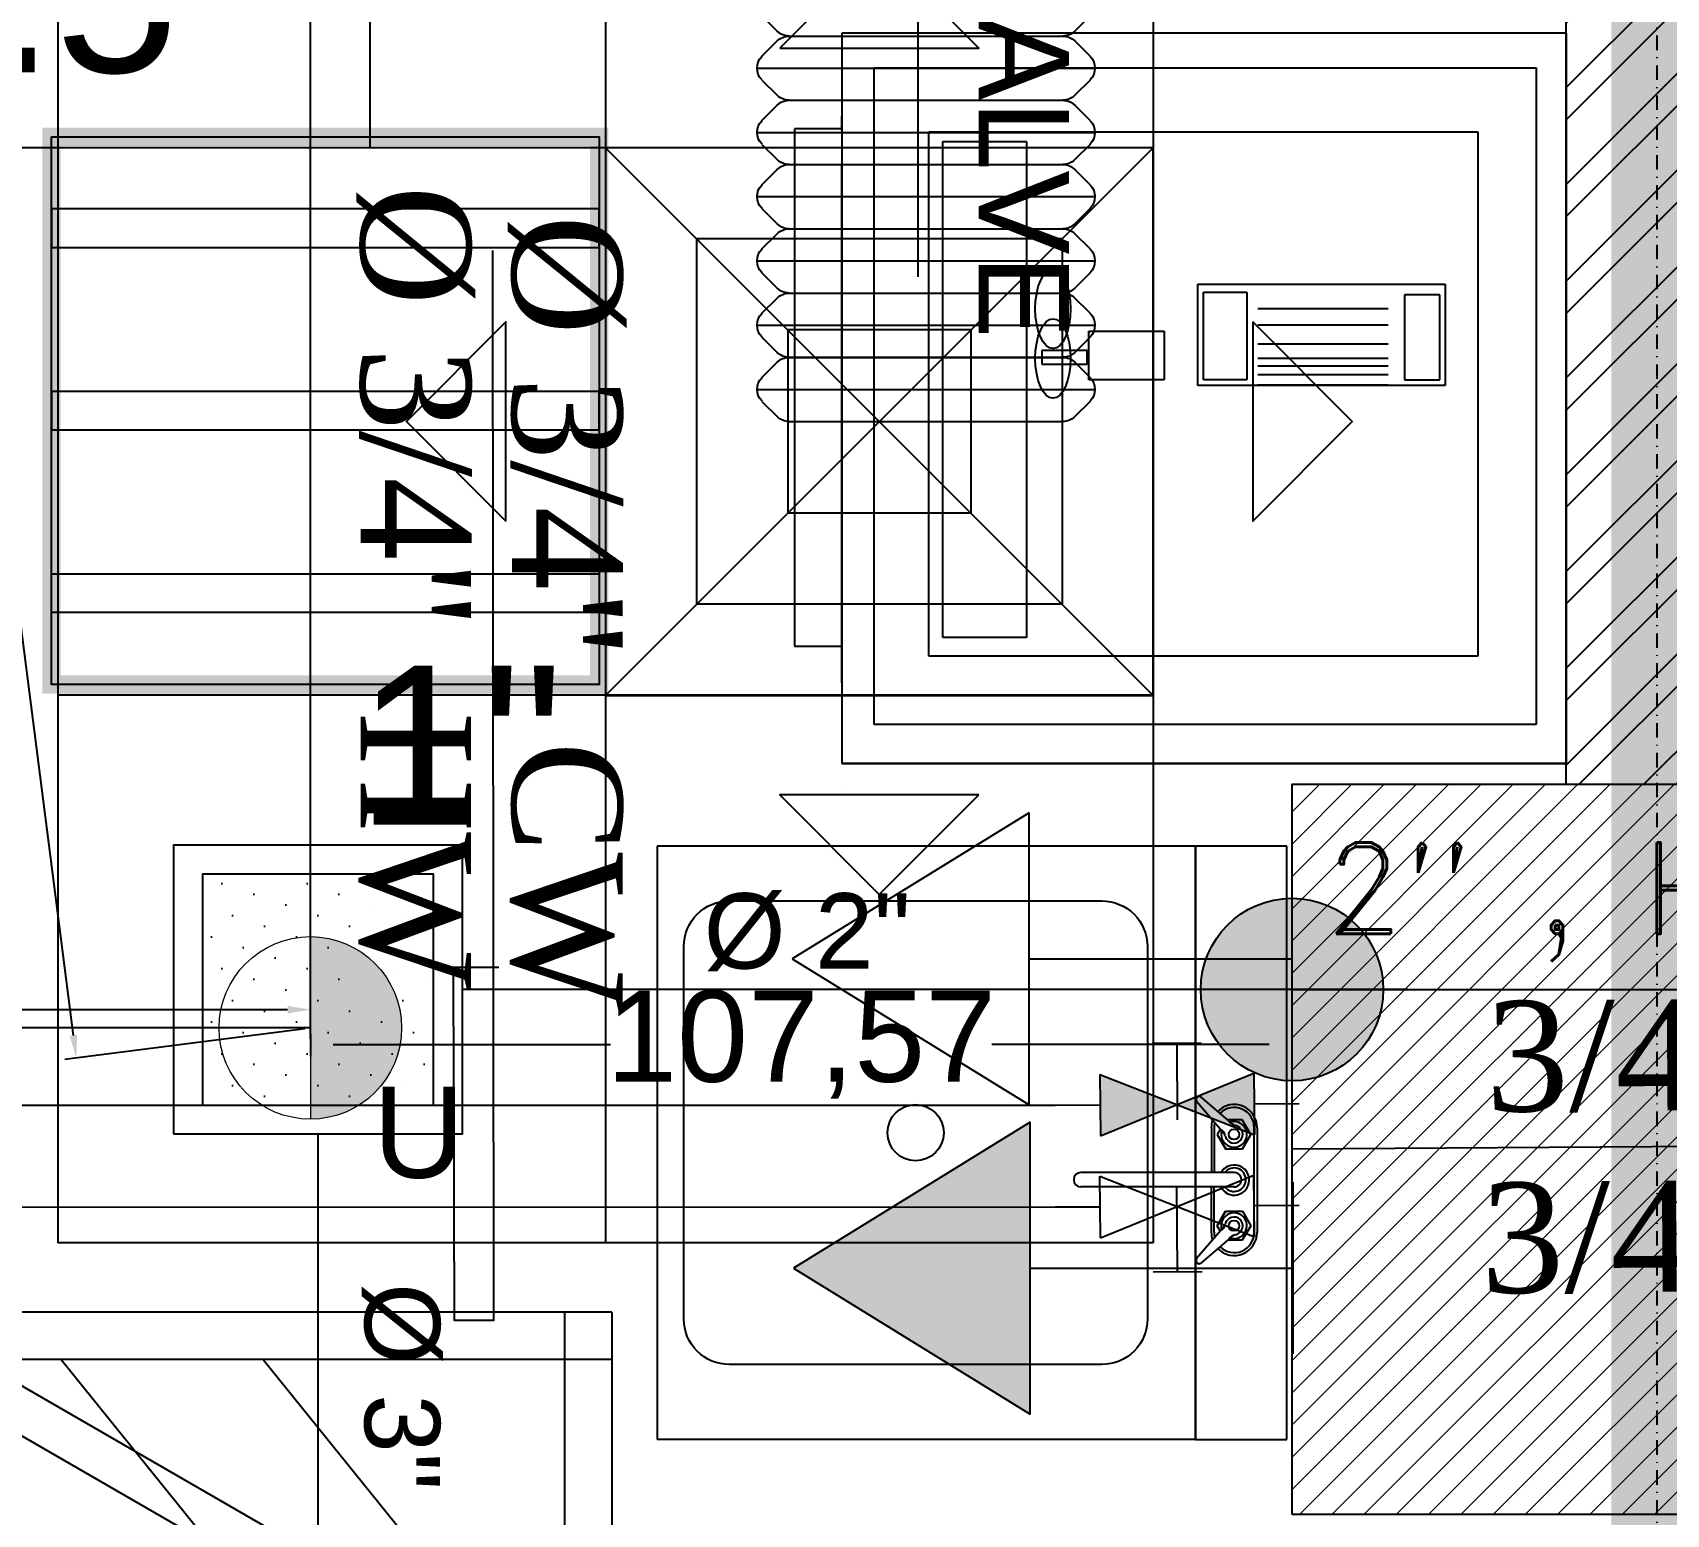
# Model space of a CAD drawing. Extents: x -2975 to 7327, y -1166 to 1029.
# Drawn here: x 1007 to 1186, y 352.7 to 515.1 of the extents above; entities that cross this region are included whole.
import ezdxf

# ---------------------------------------------------------------- set-up
doc = ezdxf.new("R2010")
doc.units = 0
doc.header["$PDMODE"] = 34
doc.linetypes.add('XR-Mince$0$D2-03-04 PLAN$0$DASHDOT2', pattern=[12.7, 6.35, -3.175, 0, -3.175])
doc.linetypes.add('XR-Mince$0$LOWER LEVEL GROUND FLOOR$0$DASHDOT', pattern=[25.4, 12.7, -6.35, 0, -6.35])
for name, color, linetype in [('-08-AC-SCD', 4, 'Continuous'), ('E-TEXT-LIGHTING', 7, 'Continuous'), ('EQUIPMENT-GRATING', 34, 'Continuous'), ('fire extinguisher', 7, 'Continuous'), ('fire fighting', 1, 'Continuous'), ('Hvac', 3, 'Continuous'), ('HVAC Duct', 5, 'Continuous'), ('hvac fx', 2, 'Continuous'), ('M-FIRE FIGHTING-1.5 INCH', 1, 'Continuous'), ('M-FIRE FIGHTING-2 INCH', 1, 'Continuous'), ('M-HVAC-BLUE', 5, 'Continuous'), ('M-PLUMBING-DRAIN-2 INCH', 6, 'Continuous'), ('M-PLUMBING-HWS-0.75 INCH', 1, 'Continuous'), ('PLAMPING', 5, 'Continuous'), ('XR-Mince$0$004-002-APC-LVL-02-ZONE08$0$A-COLS', 8, 'Continuous'), ('XR-Mince$0$ceiling', 149, 'Continuous'), ('XR-Mince$0$D2-03-04 PLAN$0$A-SECT-004L', 8, 'Continuous'), ('XR-Mince$0$EL', 8, 'Continuous'), ('XR-Mince$0$EQUIP', 15, 'Continuous'), ('XR-Mince$0$EQUIP2', 15, 'Continuous'), ('XR-Mince$0$EQUIPMENTS', 15, 'Continuous'), ('XR-Mince$0$EXISTING WALL HATCH', 8, 'Continuous'), ('XR-Mince$0$hatch-wall', 8, 'Continuous'), ('XR-Mince$0$lease line', 8, 'Continuous'), ('XR-Mince$0$lighting unit', 4, 'Continuous'), ('XR-Mince$0$TAXT', 8, 'Continuous')]:
    doc.layers.add(name, color=color, linetype=linetype)
doc.layers.add('E-L-TEXT', color=7, linetype='Continuous', lineweight=13)
doc.layers.add('XR-Mince$0$beam', color=8, linetype='Continuous', lineweight=9)
doc.styles.add('13032-XCR-L01-D1-03-04$0$FIRE FIGHTING  ZONE  8 LEVEL 02 (23-08-2016)$0$DIM-STYLE', font='romans.shx', dxfattribs={"width": 0.85})
doc.styles.add('ROMAND', font='romand.shx')
doc.styles.get("Standard").update_dxf_attribs({"font": 'arial.ttf'})
doc.styles.add('Value frame$0$Standard', font='times.ttf')
doc.dimstyles.new('13032-XCR-L01-D1-03-04$0$FIRE FIGHTING  ZONE  8 LEVEL 02 (23-08-2016)$0$CCC-DIM-50', dxfattribs={"dimtxt": 100, "dimasz": 70, "dimexe": 50, "dimexo": 100, "dimgap": 0.09, "dimtad": 0, "dimdec": 0, "dimrnd": 5, "dimzin": 0, "dimdsep": 46, "dimtxsty": '13032-XCR-L01-D1-03-04$0$FIRE FIGHTING  ZONE  8 LEVEL 02 (23-08-2016)$0$DIM-STYLE', "dimcen": 70, "dimclrd": 11, "dimclre": 11, "dimadec": 0, "dimazin": 0, "dimtfac": 1, "dimtdec": 0, "dimtofl": 0, "dimtmove": 0, "dimatfit": 3, "dimfxl": 1, "dimtolj": 1, "dimtzin": 0, "dimarcsym": 0})
doc.dimstyles.new('ISO-25', dxfattribs={"dimtxt": 10, "dimasz": 2.5, "dimexe": 1.25, "dimexo": 0.625, "dimtad": 0, "dimtxsty": 'Standard', "dimcen": 2.5, "dimadec": 0, "dimazin": 0, "dimtfac": 1, "dimtix": 1, "dimtmove": 0, "dimatfit": 3, "dimfxl": 1, "dimarcsym": 0})

# ---------------------------------------------------------------- blocks, each defined once
blk = doc.blocks.new('XR-Mince$0$e')
at = {"layer": 'XR-Mince$0$EL'}
for p, q in [((82.4531, 18.3967), (81.5356, 18.3967)), ((82.4531, 18.2967), (81.5356, 18.2967))]:
    blk.add_line(p, q, dxfattribs=at)
for points in [[(81.6585, 18.8031), (82.4531, 18.3444), (82.4292, 18.3031), (81.6347, 18.7618)], [(81.4944, 18.3067), (81.5004, 18.3067), (81.5004, 18.3867), (81.4944, 18.3867)], [(81.5356, 18.3967), (81.5356, 18.2967), (81.5004, 18.2967), (81.5004, 18.3967)], [(81.6585, 17.8857), (82.4531, 18.3444), (82.4292, 18.3857), (81.6347, 17.927)], [(82.4883, 18.3967), (82.4883, 18.2967), (82.4531, 18.2967), (82.4531, 18.3967)], [(82.4883, 18.3067), (82.4944, 18.3067), (82.4944, 18.3867), (82.4883, 18.3867)]]:
    blk.add_lwpolyline(points, close=True, dxfattribs=at)
blk.add_arc((82.4631, 18.3444), 0.9278, 153.6523, 206.3477, dxfattribs=at)
blk = doc.blocks.new('XR-Mince$0$fdgdg')
at = {"layer": 'XR-Mince$0$lighting unit', "color": 4, "const_width": 2}
blk.add_lwpolyline([(-29237.05, -40224.26), (-29177.05, -40224.26), (-29177.05, -40284.26), (-29237.05, -40284.26)], close=True, dxfattribs=at)
at = {"layer": 'XR-Mince$0$lighting unit', "color": 4}
for points in [[(-29237.05, -40224.26), (-29177.05, -40224.26), (-29177.05, -40284.26), (-29237.05, -40284.26)], [(-29177.05, -40232.15), (-29237.05, -40232.15), (-29237.05, -40236.38), (-29177.05, -40236.38)], [(-29177.05, -40252.15), (-29237.05, -40252.15), (-29237.05, -40256.38), (-29177.05, -40256.38)], [(-29177.05, -40276.38), (-29237.05, -40276.38), (-29237.05, -40272.15), (-29177.05, -40272.15)]]:
    blk.add_lwpolyline(points, close=True, dxfattribs=at)
blk = doc.blocks.new('XR-Mince$0$lighting')
at = {"layer": 'XR-Mince$0$lighting unit'}
blk.add_blockref('XR-Mince$0$fdgdg', (26676.42, 19636.49, 0), dxfattribs=at)
blk = doc.blocks.new('XR-Mince$0$ceiling')
at = {"layer": 'XR-Mince$0$ceiling', "linetype": 'Continuous'}
for p, q in [((-7439.93, -15588.96, 0), (-7559.93, -15588.96, 0)), ((-7439.93, -15648.96, 0), (-7559.93, -15648.96, 0)), ((-7439.93, -15708.96, 0), (-7559.93, -15708.96, 0))]:
    blk.add_line(p, q, dxfattribs=at)
at = {"layer": 'XR-Mince$0$ceiling', "linetype": 'Continuous', "elevation": 0}
for points in [[(-7559.93, -15348.96), (-7559.93, -15708.96)], [(-7499.93, -15348.96), (-7499.93, -15708.96)], [(-7439.93, -15348.96), (-7439.93, -15708.96)]]:
    blk.add_lwpolyline(points, dxfattribs=at)
blk = doc.blocks.new('XR-Mince$0$33336+6+6')
at = {"color": 5}
for p, q in [((67.3188, 13.6917, 0), (67.2188, 13.6917, 0)), ((67.2188, 13.6917, 0), (67.2188, 13.0417, 0)), ((67.2188, 13.0417, 0), (67.3188, 13.0417, 0))]:
    blk.add_line(p, q, dxfattribs=at)
at = {"layer": 'XR-Mince$0$EQUIP', "color": 5}
blk.add_line((67.3188, 13.6917, 0), (67.3188, 13.0417, 0), dxfattribs=at)
at = {"layer": 'XR-Mince$0$EQUIP'}
for p, q in [((67.3188, 13.6917, 0), (67.9088, 13.6917, 0)), ((67.9088, 13.0417, 0), (67.9088, 13.6917, 0)), ((67.3188, 13.0417, 0), (67.9088, 13.0417, 0))]:
    blk.add_line(p, q, dxfattribs=at)
at = {"layer": 'XR-Mince$0$EQUIP', "elevation": 0}
blk.add_lwpolyline([(67.8796, 13.5595), (67.8796, 13.1515, -0.414214), (67.8296, 13.1015), (67.4216, 13.1015, -0.414214), (67.3716, 13.1515), (67.3716, 13.5595, -0.414214), (67.4216, 13.6095), (67.8296, 13.6095, -0.414214)], format="xyb", close=True, dxfattribs=at)
at = {"layer": 'XR-Mince$0$EQUIP'}
blk.add_circle((67.6256, 13.3555, 0), 0.0308, dxfattribs=at)
at = {"layer": 'XR-Mince$0$EQUIP2', "color": 160, "linetype": 'Continuous', "ltscale": 0.3}
for p, q in [((67.2823, 13.4722, 0), (67.313, 13.4985, 0)), ((67.2915, 13.4629, 0), (67.3179, 13.4935, 0)), ((67.2514, 13.35, 0), (67.2514, 13.4647, 0)), ((67.2546, 13.4647, 0), (67.2546, 13.35, 0)), ((67.2584, 13.4575, 0), (67.2676, 13.4733, 0)), ((67.2676, 13.4733, 0), (67.2836, 13.4733, 0)), ((67.2917, 13.4632, 0), (67.2951, 13.4574, 0)), ((67.2984, 13.4646, 0), (67.2984, 13.4149, 0)), ((67.3015, 13.4646, 0), (67.3015, 13.4149, 0)), ((67.2675, 13.4416, 0), (67.2584, 13.4575, 0)), ((67.2951, 13.4574, 0), (67.2859, 13.4415, 0)), ((67.2859, 13.4415, 0), (67.2675, 13.4416, 0)), ((67.2766, 13.4149, 0), (67.4444, 13.4149, 0)), ((67.2766, 13.3991, 0), (67.4444, 13.3991, 0)), ((67.2984, 13.3501, 0), (67.2984, 13.3991, 0)), ((67.3015, 13.3502, 0), (67.3015, 13.3991, 0)), ((67.2675, 13.3732, 0), (67.2584, 13.3573, 0)), ((67.2859, 13.3732, 0), (67.2675, 13.3732, 0)), ((67.2951, 13.3574, 0), (67.2859, 13.3732, 0)), ((67.2584, 13.3573, 0), (67.2676, 13.3414, 0)), ((67.2917, 13.3515, 0), (67.2951, 13.3574, 0)), ((67.2676, 13.3414, 0), (67.2836, 13.3414, 0)), ((67.2823, 13.3426, 0), (67.313, 13.3163, 0)), ((67.2915, 13.3518, 0), (67.3179, 13.3212, 0))]:
    blk.add_line(p, q, dxfattribs=at)
for centre in [(67.2767, 13.4574, 0), (67.2767, 13.3573, 0)]:
    blk.add_circle(centre, 0.00571, dxfattribs=at)
for centre, radius, start, end in [((67.3149, 13.4955, 0), 0.00357, 327.1431, 122.576), ((67.2765, 13.465, 0), 0.0251, 44.4603, 180.6964), ((67.2765, 13.465, 0), 0.0219, 45.0265, 180.6964), ((67.2767, 13.4574, 0), 0.0141, 71.652, 18.3452), ((67.2766, 13.4574, 0), 0.00952, 132.5737, 317.1453), ((67.2772, 13.4579, 0), 0.00952, 99.822, 137.1453), ((67.2719, 13.4795, 0), 0.0127, 286.8688, 325.0774), ((67.2987, 13.4525, 0), 0.0127, 124.6416, 162.8502), ((67.2765, 13.465, 0), 0.0219, 358.9639, 13.7913), ((67.2765, 13.465, 0), 0.0251, 359.0226, 18.7952), ((67.2772, 13.4579, 0), 0.00952, 312.5737, 349.897), ((67.2766, 13.4074, 0), 0.0165, 27.1653, 329.7213), ((67.2766, 13.407, 0), 0.0129, 37.7799, 321.9391), ((67.2766, 13.407, 0), 0.00794, 89.8595, 269.8595), ((67.4444, 13.407, 0), 0.00794, 270.1405, 90.1405), ((67.2767, 13.3573, 0), 0.0141, 341.6548, 288.348), ((67.2766, 13.3574, 0), 0.00952, 42.8547, 227.4263), ((67.2772, 13.3568, 0), 0.00952, 10.103, 47.4263), ((67.2987, 13.3622, 0), 0.0127, 197.1498, 235.3584), ((67.2765, 13.3497, 0), 0.0251, 179.3036, 315.5397), ((67.2765, 13.3497, 0), 0.0219, 179.3036, 314.9735), ((67.2772, 13.3568, 0), 0.00952, 222.8547, 260.178), ((67.2719, 13.3353, 0), 0.0127, 34.9226, 73.1312), ((67.2765, 13.3497, 0), 0.0219, 346.2087, 1.0361), ((67.2765, 13.3497, 0), 0.0251, 341.2048, 0.9774), ((67.3149, 13.3193, 0), 0.00357, 237.424, 32.8569)]:
    blk.add_arc(centre, radius, start, end, dxfattribs=at)
blk = doc.blocks.new('XR-Mince$0$Equipment')
at = {"layer": 'XR-Mince$0$EQUIPMENTS', "linetype": 'ByBlock'}
for p, q in [((1175.13, 515), (1095.71, 515)), ((1095.71, 515), (1095.71, 441.29)), ((1175.11, 435), (1175.12, 515)), ((1099.23, 511.2), (1171.79, 511.2)), ((1099.23, 445.56), (1099.23, 511.2)), ((1171.77, 511.2), (1171.77, 439.27)), ((1095.68, 504.38), (1095.71, 505.89)), ((1095.68, 504.53), (1090.5, 504.53)), ((1090.5, 504.53), (1090.5, 447.85)), ((1105.24, 446.75), (1105.24, 504.21)), ((1105.24, 504.21), (1165.38, 504.21)), ((1106.75, 448.81), (1106.76, 503.15)), ((1106.76, 503.15), (1115.93, 503.15)), ((1115.93, 503.15), (1115.93, 448.81)), ((1165.38, 504.21), (1165.38, 446.75)), ((1095.68, 443.84), (1095.68, 500.52)), ((1134.72, 476.42), (1134.72, 487.52)), ((1134.72, 487.52), (1161.81, 487.52)), ((1161.81, 487.52), (1161.81, 476.42)), ((1135.31, 477.02), (1135.31, 486.62)), ((1135.31, 486.62), (1140.07, 486.62)), ((1140.07, 486.62), (1140.08, 477.02)), ((1161.21, 486.33), (1157.34, 486.33)), ((1157.34, 486.33), (1157.34, 477.02)), ((1161.21, 477.02), (1161.21, 486.33)), ((1141.27, 484.83), (1155.56, 484.83)), ((1122.78, 477.03), (1122.78, 482.35)), ((1122.78, 482.35), (1131, 482.35)), ((1131, 482.35), (1131, 477.03)), ((1141.27, 483.05), (1155.56, 483.05)), ((1122.58, 480.23), (1117.61, 480.23)), ((1117.61, 480.23), (1117.61, 478.74)), ((1122.58, 478.74), (1122.58, 480.23)), ((1141.27, 480.96), (1155.56, 480.96)), ((1117.61, 478.74), (1122.58, 478.74)), ((1141.27, 479.4), (1155.56, 479.4)), ((1141.27, 478.57), (1155.56, 478.57)), ((1131, 477.03), (1122.78, 477.03)), ((1161.81, 476.42), (1134.72, 476.42)), ((1140.08, 477.02), (1135.31, 477.02)), ((1141.27, 477.61), (1155.56, 477.61)), ((1141.27, 476.49), (1155.56, 476.49)), ((1157.34, 477.02), (1161.21, 477.02)), ((1090.5, 447.85), (1095.68, 447.85)), ((1115.93, 448.81), (1106.75, 448.81)), ((1165.38, 446.75), (1105.24, 446.75)), ((1099.23, 439.27), (1099.23, 445.56)), ((1095.71, 441.29), (1095.71, 435)), ((1171.79, 439.27), (1099.23, 439.27)), ((1095.71, 435), (1175.13, 435)), ((1175.13, 435), (1095.71, 435)), ((1095.71, 432.17), (1095.71, 432.17)), ((1134.47, 425.91, 0), (1075.47, 425.91, 0)), ((1075.47, 425.91, 0), (1075.47, 360.91, 0)), ((1134.47, 360.91, 0), (1134.47, 425.91, 0)), ((1144.47, 425.91, 0), (1134.47, 425.91, 0)), ((1144.47, 360.91, 0), (1144.47, 425.91, 0)), ((1137.2, 394.9, 0), (1134.56, 397.96, 0)), ((1138.12, 395.82, 0), (1135.05, 398.45, 0)), ((1139.58, 395.94, 0), (1137.99, 395.94, 0)), ((1140.5, 394.35, 0), (1139.58, 395.94, 0)), ((1136.19, 395.06, 0), (1136.19, 390.18, 0)), ((1136.51, 395.07, 0), (1136.51, 390.18, 0)), ((1137.17, 394.93, 0), (1136.84, 394.35, 0)), ((1136.84, 394.35, 0), (1137.76, 392.76, 0)), ((1139.59, 392.76, 0), (1140.5, 394.35, 0)), ((1140.88, 383.61, 0), (1140.88, 395.08, 0)), ((1141.2, 395.08, 0), (1141.2, 383.61, 0)), ((1137.76, 392.76, 0), (1139.59, 392.76, 0)), ((1138.69, 390.18, 0), (1121.9, 390.18, 0)), ((1138.68, 388.59, 0), (1121.9, 388.59, 0)), ((1136.19, 383.62, 0), (1136.19, 388.59, 0)), ((1136.51, 383.62, 0), (1136.51, 388.59, 0)), ((1136.84, 384.34, 0), (1137.76, 385.93, 0)), ((1137.76, 385.93, 0), (1139.59, 385.92, 0)), ((1139.59, 385.92, 0), (1140.5, 384.33, 0)), ((1137.2, 383.79, 0), (1134.56, 380.73, 0)), ((1137.17, 383.76, 0), (1136.84, 384.34, 0)), ((1140.5, 384.33, 0), (1139.58, 382.75, 0)), ((1138.12, 382.86, 0), (1135.05, 380.23, 0)), ((1139.58, 382.75, 0), (1137.99, 382.75, 0)), ((1134.47, 360.91, 0), (1075.47, 360.91, 0)), ((1134.47, 360.91, 0), (1144.47, 360.91, 0))]:
    blk.add_line(p, q, dxfattribs=at)
at = {"layer": 'XR-Mince$0$EQUIPMENTS', "linetype": 'ByBlock', "elevation": 0}
blk.add_lwpolyline([(1078.38, 374.13), (1078.38, 414.93, -0.414214), (1083.38, 419.93), (1124.18, 419.93, -0.414214), (1129.18, 414.93), (1129.18, 374.13, -0.414214), (1124.18, 369.13), (1083.38, 369.13, -0.414214)], format="xyb", close=True, dxfattribs=at)
at = {"layer": 'XR-Mince$0$EQUIPMENTS', "linetype": 'ByBlock'}
for centre, radius in [((1103.78, 394.53, 0), 3.08), ((1138.67, 394.35, 0), 0.571), ((1138.67, 384.34, 0), 0.571)]:
    blk.add_circle(centre, radius, dxfattribs=at)
for centre, radius, start, end in [((1134.86, 398.15, 0), 0.357, 57.424, 212.8569), ((1138.69, 395.11, 0), 2.51, 359.3036, 135.5397), ((1138.69, 395.11, 0), 2.51, 161.2048, 180.9774), ((1138.69, 395.11, 0), 2.19, 166.2087, 181.0361), ((1138.69, 395.11, 0), 2.19, 359.3036, 134.9735), ((1138.67, 394.35, 0), 1.41, 161.6548, 108.348), ((1139.16, 396.55, 0), 1.27, 214.9226, 253.1312), ((1136.48, 393.86, 0), 1.27, 17.1498, 55.3584), ((1138.63, 394.4, 0), 0.952, 190.103, 227.4263), ((1138.68, 394.34, 0), 0.952, 222.8547, 47.4263), ((1138.63, 394.4, 0), 0.952, 42.8547, 80.178), ((1138.69, 389.34, 0), 1.65, 207.1653, 149.7213), ((1138.68, 389.38, 0), 1.29, 217.7799, 141.9391), ((1121.9, 389.38, 0), 0.794, 90.1405, 270.1405), ((1138.68, 389.38, 0), 0.794, 269.8595, 89.8595), ((1138.67, 384.34, 0), 1.41, 251.652, 198.3452), ((1138.63, 384.29, 0), 0.952, 132.5737, 169.897), ((1138.68, 384.34, 0), 0.952, 312.5737, 137.1453), ((1138.69, 383.58, 0), 2.51, 179.0226, 198.7952), ((1138.69, 383.58, 0), 2.19, 178.9639, 193.7913), ((1138.69, 383.58, 0), 2.51, 224.4603, 0.6964), ((1138.69, 383.58, 0), 2.19, 225.0265, 0.6964), ((1136.48, 384.83, 0), 1.27, 304.6416, 342.8502), ((1139.16, 382.14, 0), 1.27, 106.8688, 145.0774), ((1138.63, 384.29, 0), 0.952, 279.822, 317.1453), ((1134.86, 380.54, 0), 0.357, 147.1431, 302.576)]:
    blk.add_arc(centre, radius, start, end, dxfattribs=at)
for centre, start_param, end_param in [((1118.83, 484.81), 1.570796326795008, 7.853981633974595), ((1118.83, 479.37), 1.570796326794687, 7.853981633974273)]:
    blk.add_ellipse(centre, major_axis=(0, 4.35), ratio=0.444444, start_param=start_param, end_param=end_param, dxfattribs=at)
at = {"layer": 'XR-Mince$0$EQUIPMENTS', "linetype": 'ByBlock', "xscale": 100, "yscale": 100, "zscale": 100, "rotation": 180}
blk.add_blockref('XR-Mince$0$33336+6+6', (7866.34, 1730.08, 0), dxfattribs=at)
blk = doc.blocks.new('XR-Mince')
at = {"layer": 'XR-Mince$0$beam'}
h = blk.add_hatch(dxfattribs=at)
h.set_pattern_fill('ANSI31', color=256, scale=20)
h.set_pattern_definition([(45, (8569.7315, 21091.4202), (-1.76776695, 1.76776695), [])])
h.paths.add_polyline_path([(1145.03, 352.71), (1145.03, 432.71), (1225.03, 432.71), (1225.03, 352.71)])
at = {"layer": 'XR-Mince$0$hatch-wall', "ltscale": 100}
h = blk.add_hatch(dxfattribs=at)
h.set_pattern_fill('ANSI32', color=256, scale=20, style=0)
h.set_pattern_definition([(45, (1168.68, 884.506), (-5.3033, 5.3033), []), (45, (1172.216, 884.506), (-5.3033, 5.3033), [])])
h.paths.add_polyline_path([(1175.03, 894.36), (1155.03, 894.36), (1155.03, 874.36), (1157.03, 874.36), (1175.03, 874.36)])
h.paths.add_polyline_path([(1195.03, 894.36), (1175.03, 894.36), (1175.03, 432.71), (1195.03, 432.71)])
at = {"layer": 'XR-Mince$0$004-002-APC-LVL-02-ZONE08$0$A-COLS'}
blk.add_lwpolyline([(1145.03, 352.71), (1145.03, 432.71), (1225.03, 432.71), (1225.03, 352.71)], close=True, dxfattribs=at)
at = {"layer": 'XR-Mince$0$D2-03-04 PLAN$0$A-SECT-004L', "linetype": 'XR-Mince$0$D2-03-04 PLAN$0$DASHDOT2', "ltscale": 0.25}
blk.add_line((1185.03, -1117.79), (1185.03, 837.71), dxfattribs=at)
at = {"layer": 'XR-Mince$0$D2-03-04 PLAN$0$A-SECT-004L', "ltscale": 0.25}
blk.add_lwpolyline([(1195.03, 894.36), (1195.03, 894.36), (1155.03, 894.36), (1155.03, 874.36), (1175.03, 874.36), (1175.03, 432.71)], dxfattribs=at)
at = {"layer": 'XR-Mince$0$EXISTING WALL HATCH'}
blk.add_lwpolyline([(1195.03, 894.36), (1195.03, 894.36), (1155.03, 894.36), (1155.03, 874.36), (1175.03, 874.36), (1175.03, 432.71)], dxfattribs=at)
at = {"layer": 'XR-Mince$0$lease line', "linetype": 'XR-Mince$0$LOWER LEVEL GROUND FLOOR$0$DASHDOT', "ltscale": 0.5, "const_width": 10}
blk.add_lwpolyline([(-83.78, -1117.79), (-83.78, -352.29), (-74.97, -352.29), (-74.97, 937.71), (846.03, 937.71), (846.53, 894.31), (1185.03, 894.72), (1185.03, -1117.79), (-83.78, -1117.79)], dxfattribs=at)
at = {"layer": 'XR-Mince$0$EL', "xscale": 100, "yscale": 100, "zscale": 100}
blk.add_blockref('XR-Mince$0$e', (-7200.19, -1490.31), dxfattribs=at)
at = {"layer": 'XR-Mince$0$lighting unit', "linetype": 'Continuous'}
blk.add_blockref('XR-Mince$0$lighting', (3569.73, 21091.42), dxfattribs=at)
at = {"layer": 'XR-Mince$0$ceiling', "linetype": 'Continuous'}
blk.add_blockref('XR-Mince$0$ceiling', (8569.73, 16091.42), dxfattribs=at)
at = {"layer": 'XR-Mince$0$TAXT'}
blk.add_blockref('XR-Mince$0$Equipment', (0, 0), dxfattribs=at)
blk = doc.blocks.new('DFGDFGD')
at = {"color": 4}
for p, q in [((1227.23644, -213.1888), (1226.93644, -212.8888)), ((1227.23644, -212.8888), (1226.93644, -213.1888)), ((1226.93644, -212.8888), (1227.23644, -212.8888)), ((1226.93644, -213.1888), (1226.93644, -212.8888)), ((1227.23644, -212.8888), (1227.23644, -213.1888)), ((1227.18653, -212.93871), (1226.98634, -212.93871)), ((1226.98634, -212.93871), (1226.98634, -213.13889)), ((1227.18653, -212.93871), (1227.18653, -213.13889)), ((1227.13662, -212.98862), (1227.03625, -212.98862)), ((1227.03625, -212.98862), (1227.03625, -213.08899)), ((1227.13662, -212.98862), (1227.13662, -213.08899)), ((1227.13662, -213.08899), (1227.03625, -213.08899)), ((1227.18653, -213.13889), (1226.98634, -213.13889)), ((1227.23644, -213.1888), (1226.93644, -213.1888))]:
    blk.add_line(p, q, dxfattribs=at)
for points in [[(1227.14098, -212.83426), (1227.03189, -212.83426), (1227.08644, -212.77971), (1227.14098, -212.83426)], [(1226.88189, -212.98426), (1226.88189, -213.09335), (1226.82734, -213.0388), (1226.88189, -212.98426)], [(1227.29098, -213.09335), (1227.29098, -212.98426), (1227.34553, -213.0388), (1227.29098, -213.09335)], [(1227.03189, -213.24335), (1227.14098, -213.24335), (1227.08644, -213.29789), (1227.03189, -213.24335)]]:
    blk.add_lwpolyline(points, dxfattribs=at)
blk = doc.blocks.new('felixble 300')
at = {"layer": 'hvac fx', "color": 2}
for p, q in [((-32988151.24, 36606555.4, 0.01), (-32988150.13, 36606556.51, 0.01)), ((-32988129.26, 36606556.87, 0.01), (-32988149.26, 36606556.87, 0.01)), ((-32988127.27, 36606555.4, 0.01), (-32988128.39, 36606556.51, 0.01)), ((-32988126.91, 36606554.53, 0.01), (-32988151.61, 36606554.53, 0.01)), ((-32988151.24, 36606553.65, 0.01), (-32988150.13, 36606552.54, 0.01)), ((-32988127.27, 36606553.65, 0.01), (-32988128.39, 36606552.54, 0.01)), ((-32988129.26, 36606552.18, 0.01), (-32988149.26, 36606552.18, 0.01))]:
    blk.add_line(p, q, dxfattribs=at)
for centre, start, end in [((-32988149.26, 36606555.64, 0.01), 90, 135.0096), ((-32988129.26, 36606555.64, 0.01), 44.9904, 90), ((-32988150.37, 36606554.53, 0.01), 135.0096, 224.9904), ((-32988128.15, 36606554.53, 0.01), 315.0096, 44.9904), ((-32988149.26, 36606553.41, 0.01), 224.9904, 270), ((-32988129.26, 36606553.41, 0.01), 270, 315.0096)]:
    blk.add_arc(centre, 1.23, start, end, dxfattribs=at)
blk = doc.blocks.new('FE')
at = {"layer": 'fire extinguisher', "color": 4, "ltscale": 100}
for p, q in [((19622.7, 17897.2), (19462.6, 17637.7)), ((19782.7, 17637.7), (19622.7, 17897.2)), ((19462.6, 17637.7), (19782.7, 17637.7))]:
    blk.add_line(p, q, dxfattribs=at)
at = {"layer": 'fire extinguisher', "color": 1, "ltscale": 100}
for p, q in [((19622.7, 17637.7), (19622.7, 17349.6)), ((19528.6, 17349.6), (19716.7, 17349.6))]:
    blk.add_line(p, q, dxfattribs=at)
blk = doc.blocks.new('FE-1')
h = blk.add_hatch(color=3)
h.dxf.hatch_style = 1
h.paths.add_polyline_path([(20175.3, 17897.2), (20015.3, 17637.7), (20335.4, 17637.7)])
h = blk.add_hatch(color=3)
h.dxf.hatch_style = 1
h.paths.add_polyline_path([(20335.4, 17637.7), (20175.3, 17897.2), (20015.3, 17637.7)])
h = blk.add_hatch(color=3)
h.dxf.hatch_style = 1
h.paths.add_polyline_path([(20175.3, 17897.2), (20015.3, 17637.7), (20335.4, 17637.7)])
at = {"layer": 'fire fighting', "ltscale": 100}
blk.add_hatch(color=3, dxfattribs=at).paths.add_polyline_path([(20335.4, 17637.7), (20175.3, 17897.2), (20015.3, 17637.7)])
at = {"layer": 'fire extinguisher', "color": 1, "ltscale": 100}
for p, q in [((20175.3, 17637.7), (20175.3, 17349.6)), ((20081.3, 17349.6), (20269.4, 17349.6))]:
    blk.add_line(p, q, dxfattribs=at)
at = {"layer": 'fire fighting', "color": 3, "ltscale": 100}
for p, q in [((20175.3, 17897.2), (20015.3, 17637.7)), ((20335.4, 17637.7), (20175.3, 17897.2))]:
    blk.add_line(p, q, dxfattribs=at)
at = {"layer": 'fire fighting', "ltscale": 100}
blk.add_line((20015.3, 17637.7), (20335.4, 17637.7), dxfattribs=at)
blk = doc.blocks.new('Hot Water Valve')
h = blk.add_hatch()
h.set_pattern_fill('ANGLE', color=256, scale=0.5)
h.set_pattern_definition([(0, (1e-13, 6e-14), (0, 3.4925), [2.54, -0.9525]), (90, (1e-13, 6e-14), (-3.4925, 2e-16), [2.54, -0.9525])])
h.paths.add_polyline_path([(0.018, 0.045), (-0.018, 0.045), (0, 0)])
h.paths.add_polyline_path([(-0.018, -0.045), (0.018, -0.045), (0, 0)])
h = blk.add_hatch(color=1)
h.dxf.hatch_style = 1
h.paths.add_polyline_path([(0, 0), (-0.018, -0.045), (0.018, -0.045)])
h.paths.add_polyline_path([(0, 0), (0.018, 0.045), (-0.018, 0.045)])
at = {"layer": 'PLAMPING'}
h = blk.add_hatch(dxfattribs=at)
h.set_pattern_fill('ANGLE', color=256)
h.set_pattern_definition([(0, (-2349.1445, -1030.097), (0, 6.985), [5.08, -1.905]), (90, (-2349.1445, -1030.097), (-6.985, 4e-16), [5.08, -1.905])])
h.paths.add_polyline_path([(0.072, 0.09), (-0.072, 0.09), (0, 0)])
h.paths.add_polyline_path([(0, 0), (-0.072, -0.09), (0.072, -0.09)])
at = {"layer": 'PLAMPING', "color": 1}
for p, q in [((0, 0.045), (0, 0.07123)), ((-0.018, 0.045), (0.018, 0.045)), ((0.018, 0.045), (-0.018, -0.045)), ((-0.018, 0.045), (0.018, -0.045)), ((-0.03609, 0.01427), (-0.03609, -0.01427)), ((-0.03609, 0), (0.0088, 0)), ((-0.018, -0.045), (0.018, -0.045)), ((0, -0.07123), (0, -0.045))]:
    blk.add_line(p, q, dxfattribs=at)
blk = doc.blocks.new('Cold Water Valve')
at = {"layer": 'PLAMPING', "color": 140}
for p, q in [((0, 0.045), (0, 0.07123)), ((-0.018, 0.045), (0.018, 0.045)), ((0.018, 0.045), (-0.018, -0.045)), ((-0.018, 0.045), (0.018, -0.045)), ((-0.03812, 0.01427), (-0.03812, -0.01427)), ((-0.03812, 0), (0.01204, 0)), ((-0.018, -0.045), (0.018, -0.045)), ((0, -0.07123), (0, -0.045))]:
    blk.add_line(p, q, dxfattribs=at)
blk = doc.blocks.new('drain')
h = blk.add_hatch(color=5)
h.dxf.hatch_style = 1
h.paths.add_polyline_path([(3852.38, -3045.53, 1), (3952.38, -3045.53, 1)])
at = {"color": 5}
for p, q in [((3902.38, -2982.3), (3902.38, -3108.77)), ((3902.38, -3045.53), (3302.34, -3045.53)), ((3839.14, -3045.53), (3965.61, -3045.53))]:
    blk.add_line(p, q, dxfattribs=at)
blk.add_circle((3902.38, -3045.53), 50, dxfattribs=at)
blk = doc.blocks.new('*U61')
h = blk.add_hatch()
h.set_pattern_fill('DOTS', color=256, scale=0.5, angle=45, style=0)
h.set_pattern_definition([(45, (0, 0), (-0.0110485, 0.0331456), [0, -0.03125])])
h.paths.add_polyline_path([(0.12, 0.12), (-0.12, 0.12), (-0.12, -0.12), (0.12, -0.12)])
for points in [[(-0.15, -0.15), (0.15, -0.15), (0.15, 0.15), (-0.15, 0.15)], [(-0.12, -0.12), (0.12, -0.12), (0.12, 0.12), (-0.12, 0.12)]]:
    blk.add_lwpolyline(points, close=True)
blk = doc.blocks.new('upright')
at = {"layer": 'E-L-TEXT', "lineweight": 13}
h = blk.add_hatch(color=1, dxfattribs=at)
h.dxf.hatch_style = 1
h.set_gradient(color1=(255, 255, 0), color2=(255, 0, 0), tint=1, name='CYLINDER')
h.paths.add_polyline_path([(-33011550.8, 36709773.7), (-33011550.8, 36709573.7, 0.414214), (-33011450.8, 36709673.7, 0.414214)])
at = {"layer": 'E-L-TEXT', "color": 2, "lineweight": 13}
blk.add_line((-33011550.8, 36709773.7), (-33011550.8, 36709573.7), dxfattribs=at)
at = {"layer": 'E-L-TEXT', "color": 1, "lineweight": 13}
blk.add_circle((-33011550.8, 36709673.7), 100, dxfattribs=at)
at = {"color": 3}
blk.add_text('U', height=100, dxfattribs=at).set_placement((-33011482.3, 36709509.5))
blk = doc.blocks.new('*D102')
at = {"layer": 'Defpoints', "color": 0, "transparency": 16777216}
for p in [(1037.46, 406.01), (1145.03, 404.18), (1145.03, 404.18)]:
    blk.add_point(p, dxfattribs=at)
at = {"layer": 'M-FIRE FIGHTING-2 INCH', "color": 0, "lineweight": -2, "transparency": 16777216}
for p, q in [((1037.46, 405.38), (1037.46, 402.93)), ((1145.03, 404.8), (1145.03, 405.43)), ((1039.96, 404.18), (1070.33, 404.18)), ((1142.53, 404.18), (1112.15, 404.18))]:
    blk.add_line(p, q, dxfattribs=at)
at = {"layer": 'M-FIRE FIGHTING-2 INCH', "color": 0, "transparency": 16777216}
for points in [[(1039.96, 404.59), (1039.96, 403.76), (1037.46, 404.18)], [(1142.53, 404.59), (1142.53, 403.76), (1145.03, 404.18)]]:
    blk.add_solid(points, dxfattribs=at)
at = {"layer": 'M-FIRE FIGHTING-2 INCH', "color": 0, "transparency": 16777216, "insert": (1091.24, 404.18), "char_height": 10, "attachment_point": 5}
blk.add_mtext('107,57', dxfattribs=at)
blk = doc.blocks.new('*D107')
at = {"layer": 'Defpoints', "color": 0, "transparency": 16777216}
for p in [(944.96, 408.01), (944.96, 404.18, 0), (1037.46, 404.18)]:
    blk.add_point(p, dxfattribs=at)
at = {"layer": 'M-FIRE FIGHTING-2 INCH', "color": 0, "lineweight": -2, "transparency": 16777216}
for p, q in [((944.96, 404.8), (944.96, 409.26)), ((1037.46, 404.8), (1037.46, 409.26)), ((947.46, 408.01), (977.56, 408.01)), ((1034.96, 408.01), (1004.86, 408.01))]:
    blk.add_line(p, q, dxfattribs=at)
at = {"layer": 'M-FIRE FIGHTING-2 INCH', "color": 0, "transparency": 16777216}
for points in [[(947.46, 408.43), (947.46, 407.6), (944.96, 408.01)], [(1034.96, 408.43), (1034.96, 407.6), (1037.46, 408.01)]]:
    blk.add_solid(points, dxfattribs=at)
at = {"layer": 'M-FIRE FIGHTING-2 INCH', "color": 0, "transparency": 16777216, "insert": (991.21, 408.01), "char_height": 10, "attachment_point": 5}
blk.add_mtext('92,5', dxfattribs=at)
blk = doc.blocks.new('*D108')
at = {"layer": 'Defpoints', "color": 0, "transparency": 16777216}
for p in [(993.61, 748.09), (967.96, 744.8), (1037.46, 406.01)]:
    blk.add_point(p, dxfattribs=at)
at = {"layer": 'M-FIRE FIGHTING-2 INCH', "color": 0, "lineweight": -2, "transparency": 16777216}
for p, q in [((992.99, 748.01), (966.72, 744.64)), ((968.28, 742.32), (987.17, 594.98)), ((1011.49, 405.2), (992.61, 552.55)), ((1036.84, 405.93), (1010.57, 402.56))]:
    blk.add_line(p, q, dxfattribs=at)
at = {"layer": 'M-FIRE FIGHTING-2 INCH', "color": 0, "transparency": 16777216}
for points in [[(968.7, 742.38), (967.87, 742.27), (967.96, 744.8)], [(1011.91, 405.25), (1011.08, 405.15), (1011.81, 402.72)]]:
    blk.add_solid(points, dxfattribs=at)
at = {"layer": 'M-FIRE FIGHTING-2 INCH', "color": 0, "transparency": 16777216, "insert": (989.89, 573.76), "char_height": 10, "attachment_point": 5, "rotation": 277.3045}
blk.add_mtext('344,88', dxfattribs=at)
blk = doc.blocks.new('pf')
at = {"layer": 'HVAC Duct', "color": 2}
for p, q in [((430.5642, -31.7779), (430.5642, -29.9061)), ((430.5642, -29.9061), (431.3103, -29.9061)), ((430.6242, -31.7779), (430.6242, -29.9061)), ((431.2503, -29.9061), (431.2503, -31.0491)), ((431.3103, -29.9061), (431.3103, -31.0491)), ((433.2251, -29.9061), (433.2251, -31.0491)), ((433.2251, -29.9061), (433.9713, -29.9061)), ((433.2851, -29.9061), (433.2851, -31.0491)), ((433.9113, -31.7779), (433.9113, -29.9061)), ((433.9713, -31.7779), (433.9713, -29.9061)), ((430.5642, -29.9661), (431.3103, -29.9661)), ((430.839, -29.9661), (431.2503, -30.298)), ((431.1575, -29.9661), (431.2503, -30.041)), ((433.2251, -29.9661), (433.9113, -29.9661)), ((433.3869, -29.9661), (433.9113, -30.3892)), ((433.7054, -29.9661), (433.9113, -30.1322)), ((430.6242, -30.0498), (431.2503, -30.555)), ((433.2851, -30.141), (433.9113, -30.6462)), ((430.6242, -30.3068), (431.2503, -30.812)), ((433.2851, -30.3979), (433.9113, -30.9031)), ((430.6242, -30.5638), (432.0546, -31.7179)), ((433.2851, -30.6549), (433.9113, -31.1601)), ((430.6242, -30.8207), (431.7361, -31.7179)), ((433.2851, -30.9119), (433.9113, -31.4171)), ((431.2503, -30.9891), (433.2851, -30.9891)), ((431.2503, -31.0491), (433.2851, -31.0491)), ((431.5442, -31.0491), (432.3731, -31.7179)), ((431.8627, -31.0491), (432.6915, -31.7179)), ((432.1812, -31.0491), (433.01, -31.7179)), ((432.4997, -31.0491), (433.3285, -31.7179)), ((432.8182, -31.0491), (433.647, -31.7179)), ((433.1367, -31.0491), (433.9113, -31.6741)), ((430.6242, -31.0777), (431.4176, -31.7179)), ((430.6242, -31.3347), (431.0991, -31.7179)), ((430.5642, -31.7179), (433.9713, -31.7179)), ((430.5642, -31.7779), (433.9713, -31.7779))]:
    blk.add_line(p, q, dxfattribs=at)

msp = doc.modelspace()

# ---------------------------------------------------------------- block references
at = {"layer": 'E-TEXT-LIGHTING'}
msp.add_blockref('XR-Mince', (0, 0), dxfattribs=at)

# ---------------------------------------------------------------- next in the draw order: linework, layer by layer
at = {"layer": 'M-FIRE FIGHTING-1.5 INCH'}
for p, q in [((1043.987, 723.077), (1043.987, 502.458, 0)), ((1037.459, 406.009), (1037.459, 535.033)), ((1043.987, 502.458), (32.08, 502.458, 0)), ((1037.459, 406.009), (212.517, 406.009))]:
    msp.add_line(p, q, dxfattribs=at)
at = {"layer": 'M-FIRE FIGHTING-1.5 INCH', "color": 2, "ltscale": 0.001, "elevation": 0}
msp.add_lwpolyline([(1104.052, 488.312), (1104.052, 680.513), (1074.745, 693.459)], dxfattribs=at)
at = {"layer": 'M-PLUMBING-DRAIN-2 INCH', "color": 3, "linetype": 'Continuous'}
msp.add_line((1145.027, 410.217), (1054.115, 410.217), dxfattribs=at)
at = {"layer": 'M-PLUMBING-DRAIN-2 INCH', "color": 6, "linetype": 'Continuous'}
msp.add_line((1038.295, 394.396), (1038.295, 334.888), dxfattribs=at)
at = {"layer": 'M-PLUMBING-HWS-0.75 INCH', "color": 1, "linetype": 'Continuous'}
msp.add_line((1119.083, 397.513), (987.638, 397.513), dxfattribs=at)
at = {"layer": 'M-PLUMBING-HWS-0.75 INCH', "color": 3}
msp.add_line((1254.713, 393.473), (1145.027, 392.714), dxfattribs=at)
at = {"layer": 'M-PLUMBING-HWS-0.75 INCH', "color": 3, "linetype": 'Continuous'}
msp.add_line((1119.083, 386.354), (998.958, 386.341), dxfattribs=at)
at = {"layer": 'M-PLUMBING-HWS-0.75 INCH', "color": 30}
msp.add_lwpolyline([(1058.123, 412.642), (1053.094, 412.642), (1053.21, 373.974), (1057.577, 373.974), (1057.461, 491.205)], dxfattribs=at)

# ---------------------------------------------------------------- next in the draw order: block references
at = {"layer": '-08-AC-SCD', "color": 3, "xscale": -200.0158607284392, "yscale": 200.0158607284392, "zscale": 200.0158607284392, "rotation": 270}
msp.add_blockref('DFGDFGD', (43710.942, -244964.294, 0), dxfattribs=at)
at = {"xscale": 0.2, "yscale": 0.2, "zscale": 0.2, "rotation": 180}
msp.add_blockref('drain', (1925.502, -198.89), dxfattribs=at)
at = {"layer": 'EQUIPMENT-GRATING', "xscale": 105.4687500000001, "yscale": 105.4687500000001, "zscale": 105.4687500000001}
msp.add_blockref('*U61', (1038.295, 410.217), dxfattribs=at)
at = {"layer": 'fire extinguisher', "color": 1, "xscale": 0.1, "yscale": 0.1, "zscale": 0.1, "rotation": 89.99999999999999}
msp.add_blockref('FE', (2879.989, -1548.682), dxfattribs=at)
at = {"layer": 'fire extinguisher', "color": 5, "xscale": 0.1, "yscale": 0.1, "zscale": 0.1, "rotation": 89.99999999999999}
msp.add_blockref('FE-1', (2880.108, -1637.839), dxfattribs=at)
at = {"layer": 'fire fighting', "color": 1, "lineweight": 13, "xscale": 0.1, "yscale": 0.1, "zscale": 0.1}
msp.add_blockref('upright', (3302192.544, -3670561.357), dxfattribs=at)
at = {"layer": 'Hvac', "xscale": -1.500000000199135, "yscale": 1.500000000199135, "zscale": 1.500000000199135}
for p in [(-49481103.976, -54909313.575, -0.011), (-49481103.976, -54909320.616, -0.011), (-49481103.976, -54909327.657, -0.011), (-49481103.976, -54909334.698, -0.011), (-49481103.976, -54909341.739, -0.011), (-49481103.976, -54909348.78, -0.011), (-49481103.976, -54909355.82, -0.011)]:
    msp.add_blockref('felixble 300', p, dxfattribs=at)
at = {"layer": 'M-HVAC-BLUE', "xscale": -86.18239858312988, "yscale": 86.18239858312988, "zscale": 86.18239858312688, "rotation": 90}
msp.add_blockref('pf', (-1668.208, 37481.92), dxfattribs=at)
at = {"layer": 'PLAMPING', "color": 5, "yscale": 187.5}
for name, p, xscale, zscale, rotation in [('Hot Water Valve', (1132.438, 397.606, 0), -187.5, 187.4999999999999, 90.3963870746179), ('Cold Water Valve', (1132.438, 386.447, 0), 187.5, 187.5, 90.3963870762071)]:
    msp.add_blockref(name, p, dxfattribs=dict(at, xscale=xscale, zscale=zscale, rotation=rotation))

# ---------------------------------------------------------------- next in the draw order: texts
at = {"layer": 'M-FIRE FIGHTING-1.5 INCH', "color": 3, "ltscale": 0.001}
msp.add_text('TEST & DRAIN BALL VALVE', height=9.88841, rotation=270, dxfattribs=at).set_placement((1110.688, 662.707, 0))
at = {"layer": 'M-FIRE FIGHTING-1.5 INCH', "color": 2, "linetype": 'Continuous'}
for s, p in [("2.5''", (989.194, 510.714)), ("1''", (1042.548, 428.289))]:
    msp.add_text(s, height=17.4111, dxfattribs=at).set_placement(p)
at = {"layer": 'M-PLUMBING-DRAIN-2 INCH', "color": 2, "style": 'ROMAND'}
msp.add_text('2" , H. zero', height=10, rotation=360, dxfattribs=at).set_placement((1148.56, 416.329, 0))
at = {"layer": 'M-PLUMBING-DRAIN-2 INCH', "color": 32, "true_color": 0xcd6928}
msp.add_text('%%C 2" ', height=8.2643, dxfattribs=at).set_placement((1080.559, 412.51))
msp.add_text('%%C 3" ', height=8.2643, rotation=270, dxfattribs=at).set_placement((1043.409, 378.067))
at = {"layer": 'M-PLUMBING-HWS-0.75 INCH', "color": 30, "style": 'Value frame$0$Standard'}
for s, p in [('%%C 3/4"  HW', (1042.978, 498.357)), ('%%C 3/4"  CW', (1059.567, 495.123))]:
    msp.add_text(s, height=12.09657, rotation=270, dxfattribs=at).set_placement(p)
at = {"layer": 'M-PLUMBING-HWS-0.75 INCH', "color": 3, "style": 'Value frame$0$Standard'}
msp.add_text('3/4" , H. 30', height=12.09657, rotation=0.39639, dxfattribs=at).set_placement((1166.27, 396.849))
at = {"layer": 'M-PLUMBING-HWS-0.75 INCH', "color": 1, "style": 'Value frame$0$Standard'}
msp.add_text('3/4" , H. 30', height=12.09657, rotation=0.39639, dxfattribs=at).set_placement((1165.736, 376.957))

# ---------------------------------------------------------------- next in the draw order: dimensions: what is measured, and where the dimension line sits
at = {"layer": 'M-FIRE FIGHTING-2 INCH', "color": 32, "true_color": 0xcd6928}
dim = msp.add_aligned_dim(p1=(1037.459, 406.009), p2=(993.61, 748.089), distance=25.856, dimstyle='ISO-25', dxfattribs=at)
dim.commit()
dim.dimension.update_dxf_attribs({"geometry": '*D108', "text_midpoint": (989.888, 573.762)})
for base, p1, p2, picture, middle in [((944.957, 408.013), (1037.459, 404.177), (944.957, 404.177, 0), '*D107', (991.208, 408.013)), ((1145.027, 404.177), (1037.459, 406.009), (1145.027, 404.177), '*D102', (1091.243, 404.177))]:
    dim = msp.add_linear_dim(base=base, p1=p1, p2=p2, dimstyle='ISO-25', dxfattribs=at)
    dim.commit()
    dim.dimension.update_dxf_attribs({"geometry": picture, "text_midpoint": middle})

# ---------------------------------------------------------------- next in the draw order: leaders
at = {"layer": 'M-FIRE FIGHTING-1.5 INCH', "color": 7}
msp.add_leader([(1043.742, 742.768), (1273.282, 693.262), (1273.282, 207.043)], dimstyle='13032-XCR-L01-D1-03-04$0$FIRE FIGHTING  ZONE  8 LEVEL 02 (23-08-2016)$0$CCC-DIM-50', override={"dimasz": 20, "dimgap": 0.09, "dimtad": 0, "dimclrd": 7}, dxfattribs=at)

doc.saveas('drawing.dxf')
